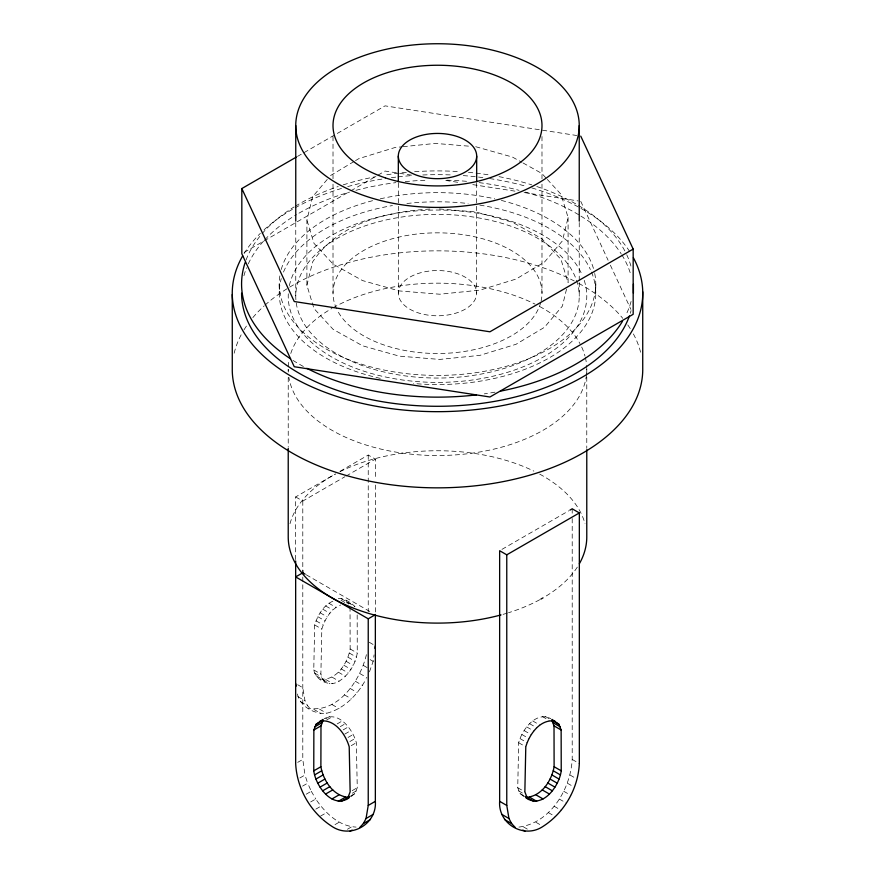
<?xml version="1.0" encoding="UTF-8"?>
<svg xmlns="http://www.w3.org/2000/svg" width="875" height="875" viewBox="0 0 875 875"><rect width="100%" height="100%" fill="white"/><g stroke="black" fill="none" stroke-linecap="round" stroke-linejoin="round"><path stroke-width="0.66" stroke-dasharray="4.38 3.28" d="M357.175 614.95L357.262 653.078C355.414 664.42 348.797 674.975 339.073 681.198C329.897 687.356 315.722 680.378 313.764 669.966L314.694 624.958C317.734 615.18 323.542 604.866 333.495 600.939M324.92 681.756L323.083 679.777L320.884 674.078L321.814 629.07C324.855 619.292 330.673 608.978 340.616 605.052M524.048 796.72L519.925 793.428L517.738 787.73L518.667 742.722C521.97 729.859 536.069 710.631 550.791 718.703M366.406 654.664C360.577 679.93 338.089 713.639 308.623 708.17M369.458 671.847L373.166 661.369L374.084 654.872M518.93 827.094C550.441 822.938 570.5 789.25 572.206 759.434L572.206 515.627M320.075 678.956C336.273 681.275 347.703 663.119 350.142 648.966L350.044 608.114M566.508 289.231L562.395 306.097L544.469 327.305L516.064 344.269L479.981 355.337L439.731 359.428L399.273 356.136L362.545 345.778L333.156 329.383L313.994 308.558L306.906 285.316L306.906 220.106L312.605 196.755L328.825 177.57M306.906 285.316L312.605 261.953C338.527 222.611 388.347 211.127 432.578 208.906M547.312 179.419L561.006 194.294L568.094 217.536L562.395 240.898L544.469 262.095L516.064 279.059L479.981 290.128L439.731 294.219L399.273 290.927L362.545 280.58L333.156 264.184L313.994 243.348L306.906 220.106M350.952 796.72L355.075 793.428L357.262 787.73L356.333 742.722C353.03 729.859 338.931 710.631 324.209 718.703M297.413 694.017C299.95 706.475 314.508 714.558 326.67 713.267C344.4 708.695 357.875 694.509 366.231 678.716M330.531 175.547L354.386 161.295M355.523 160.617L358.936 158.583L395.019 147.514L401.723 146.836M297.467 156.428L385.066 105.853L576.691 135.494M244.191 252.394L349.552 191.559M350.744 190.881L376.786 175.842M377.967 175.153L385.066 171.052L412.059 175.23M295.662 559.595L295.662 496.934L335.464 473.966M340.145 471.253L368.233 455.044L375.353 459.156L375.353 479.588M295.662 496.934L302.794 501.047L344.925 476.722M346.095 476.044L375.353 459.156M501.987 549.358L568.695 510.847M325.817 718.681L329.886 716.341M326.681 719.972L332.795 716.45M337.17 723.898L342.267 720.956M340.266 726.644L345.363 723.702M343.175 729.881L348.261 726.939M344.772 734.103L350.886 730.57M297.708 762.366L302.794 759.434L302.794 574.164M348.053 737.439L353.15 734.497M349.891 741.53L354.988 738.587M351.247 745.653L356.333 742.722M299.895 777.962L304.981 775.02L302.794 759.434M302.564 786.122L307.65 783.191L304.981 775.02M306.195 794.205L311.281 791.263L307.65 783.191M310.669 801.948L315.755 799.006C324.975 812.744 338.756 826.208 356.07 827.094M315.842 809.123L320.928 806.192M352.177 790.672L357.262 787.73M352.363 793.188L356.431 790.836M350.995 795.78L355.075 793.428M320.556 816.112L326.67 812.58M335.005 824.622L339.073 822.281M347.408 829.259L351.488 826.919M403.069 146.694L435.269 143.423L470.334 146.278M341.13 598.577L354.988 606.572C350.503 602.558 344.663 597.92 338.231 598.686L345.363 602.798M346.325 602.755L350.886 603.291M439.316 208.961L475.727 211.925L512.455 222.272L541.844 238.667L561.006 259.503L568.094 282.734L568.094 217.536M445.791 180.447L460.644 182.744M472.784 184.625L515.966 191.308M524.07 192.555L578.047 200.911M475.727 146.716L512.455 157.062L521.861 162.312M523.031 162.969L541.844 173.458L546.405 178.423M306.305 574.831L371.842 612.675M545.114 716.341L551.217 719.862M542.205 716.45L549.336 720.562M328.759 603.192L335.88 607.305M532.733 720.956L539.864 725.069M325.664 605.938L332.795 610.05M529.638 723.702L536.769 727.814M322.766 609.175L329.886 613.288M526.739 726.939L533.87 731.052M320.141 612.806L327.272 616.93M524.114 730.57L531.245 734.694M369.25 642.261L375.353 645.783M572.206 759.434L579.337 763.547M317.877 616.733L325.008 620.845M521.85 734.497L528.981 738.609M316.039 620.823L323.17 624.936M520.013 738.587L527.144 742.7M314.694 624.958L321.814 629.07M518.667 742.722L525.788 746.834M370.114 659.608L373.166 661.369M570.019 775.02L575.105 777.962M350.142 648.966L357.262 653.078M349.311 653.034L356.431 657.147M363.377 665.427L368.462 668.358M567.35 783.191L572.436 786.122M347.944 657.191L355.075 661.303M346.095 661.303L353.227 665.416M359.745 673.498L366.866 677.611M563.719 791.263L570.839 795.375M343.82 665.241L350.952 669.353M341.184 668.894L348.316 673.017M355.272 681.242L362.392 685.355M559.245 799.006L566.377 803.119M338.264 672.153L345.395 676.266M331.953 677.086L339.073 681.198M350.087 688.428L357.219 692.541M554.072 806.192L561.192 810.305M313.764 669.966L320.884 674.078M517.738 787.73L524.858 791.842M314.595 673.072L321.716 677.184M325.631 679.448L332.762 683.561M518.569 790.836L524.672 794.369M315.952 675.664L329.842 683.681M519.925 793.428L525.022 796.359M344.356 694.816L351.488 698.939M548.33 812.58L555.461 816.703M297.708 684.742L302.794 687.673L304.981 700.744L307.65 705.819L311.281 709.702M331.953 704.506L339.073 708.63M535.927 822.281L542.03 825.803M297.85 696.631L304.981 700.744M319.539 709.155L326.67 713.267M523.512 826.919L529.627 830.441M300.53 701.706L307.65 705.819M313.808 709.373L320.928 713.486M346.019 600.48L349.212 605.019M311.281 791.263L315.755 799.006M580.748 201.327L608.103 260.269M610.378 265.18L630.897 309.389M595.777 284.025L595.777 293.169M586.775 369.338L586.775 448.361M579.239 222.502L579.239 281.203M579.239 282.559L579.239 296.22A141.739 81.834 0 0 1 366.625 367.084A141.739 81.834 0 0 1 366.625 225.345A141.739 81.834 0 0 1 579.239 296.22M572.206 508.812L572.206 514.27M541.986 136.489L541.986 178.719M541.986 184.166L541.986 293.169M476.678 183.203L476.678 204.925M476.678 206.281L476.678 293.169A39.178 22.619 0 0 1 417.911 312.758A39.178 22.619 0 0 1 417.911 273.58A39.178 22.619 0 0 1 476.678 293.169M398.322 183.203L398.322 204.925M398.322 206.281L398.322 293.169M375.353 485.034L375.353 613.091M368.233 455.044L368.233 611.702M333.014 136.489L333.014 178.719M333.014 184.166L333.014 293.169M302.794 501.047L302.794 570.522M295.761 222.502L295.761 296.22M288.225 372.072L288.225 369.338A149.275 86.177 0 0 0 288.302 371.973M288.225 377.519L288.225 447.005M279.223 284.025L279.223 293.169M631.072 301.47A195.912 113.116 0 0 1 625.647 315.569M495.009 392.153A195.912 113.116 0 0 1 484.323 393.859M303.395 366.483A195.912 113.116 0 0 1 292.895 360.347M246.072 259.952A195.912 113.116 0 0 1 261.133 234.773M262.041 233.702A195.912 113.116 0 0 1 294.087 206.959M295.291 206.227A195.912 113.116 0 0 1 338.209 186.517M343.23 184.866A195.912 113.116 0 0 1 375.933 176.652M386.794 174.77A195.912 113.116 0 0 1 406.558 172.331M414.619 171.686A195.912 113.116 0 0 1 460.381 171.686M468.442 172.331A195.912 113.116 0 0 1 488.206 174.77M499.067 176.652A195.912 113.116 0 0 1 531.77 184.866M536.791 186.517A195.912 113.116 0 0 1 576.034 204.05M578.495 205.494A195.912 113.116 0 0 1 625.067 251.366M626.741 254.756A195.912 113.116 0 0 1 631.072 266.58M591.5 272.07A158.277 91.383 0 0 1 413.514 383.491M380.264 378.361A158.277 91.383 0 0 1 281.247 278.6M283.5 272.07A158.277 91.383 0 0 1 392.448 205.57M406.908 203.514A158.277 91.383 0 0 1 468.092 203.514M479.828 205.111A158.277 91.383 0 0 1 590.384 269.522M594.705 273.427A158.277 91.383 0 0 1 438.659 375.408A158.277 91.383 0 0 1 280.044 274.75M281.247 269.456A158.277 91.383 0 0 1 373.625 200.419M380.264 198.833A158.277 91.383 0 0 1 494.736 198.833M501.375 200.419A158.277 91.383 0 0 1 594.42 272.103M631.072 310.614A195.912 113.116 0 0 1 630.295 313.283M243.928 275.723A195.912 113.116 0 0 1 246.575 267.783M248.259 263.889A195.912 113.116 0 0 1 263.9 240.734M264.863 239.695A195.912 113.116 0 0 1 296.505 214.627M298.966 213.183A195.912 113.116 0 0 1 349.519 192.106M355.961 190.323A195.912 113.116 0 0 1 395.916 182.634M405.213 181.606A195.912 113.116 0 0 1 428.116 180.184M446.884 180.184A195.912 113.116 0 0 1 469.787 181.606M479.084 182.634A195.912 113.116 0 0 1 519.039 190.323M525.481 192.106A195.912 113.116 0 0 1 579.709 215.359M580.913 216.103A195.912 113.116 0 0 1 621.141 253.761M621.852 254.877A195.912 113.116 0 0 1 631.072 275.723M336.569 308.777A104.486 60.331 0 0 1 430.664 232.969A104.486 60.331 0 0 1 541.1 301.044M540.772 302.356A104.486 60.331 0 0 1 444.161 353.369A104.486 60.331 0 0 1 337.094 309.859M584.227 280.361A149.275 86.177 0 0 1 449.017 382.134A149.275 86.177 0 0 1 288.302 293.584M289.363 285.633A149.275 86.177 0 0 1 427.164 210.241A149.275 86.177 0 0 1 581.689 273.908M244.048 253.575A205.242 118.497 0 0 1 260.345 233.33M264.053 229.819A205.242 118.497 0 0 1 294.022 208.436M295.148 207.802A205.242 118.497 0 0 1 342.661 188.081M347.714 186.605A205.242 118.497 0 0 1 382.091 179.069M391.377 177.702A205.242 118.497 0 0 1 396.758 177.023M398.114 176.87A205.242 118.497 0 0 1 411.786 175.602M422.789 174.978A205.242 118.497 0 0 1 452.528 174.989M463.269 175.613A205.242 118.497 0 0 1 483.142 177.636M489.672 178.566A205.242 118.497 0 0 1 526.827 186.484M531.88 187.939A205.242 118.497 0 0 1 579.852 207.802M580.945 208.414A205.242 118.497 0 0 1 630.755 253.247M234.161 353.216A205.242 118.497 0 0 1 241.434 334.294M244.048 329.755A205.242 118.497 0 0 1 246.98 325.27M252.853 317.603A205.242 118.497 0 0 1 264.053 305.988M265.016 305.112A205.242 118.497 0 0 1 574.252 280.984M578.747 283.369A205.242 118.497 0 0 1 622.781 318.358M627.802 324.942A205.242 118.497 0 0 1 630.755 329.427M633.38 333.944A205.242 118.497 0 0 1 640.97 353.806M577.303 567.131A149.275 86.177 0 0 1 544.283 597.144M539.711 599.736A149.275 86.177 0 0 1 508.506 612.73M507.281 613.112A149.275 86.177 0 0 1 502.305 614.567M289.997 523.698A149.275 86.177 0 0 1 335.289 474.119M339.938 471.702A149.275 86.177 0 0 1 533.87 471.111M539.711 474.119A149.275 86.177 0 0 1 585.003 523.698M586.491 374.62A149.275 86.177 0 0 1 439.808 455.514A149.275 86.177 0 0 1 288.859 377.278M288.302 366.712A149.275 86.177 0 0 1 289.089 360.084M290.773 353.489A149.275 86.177 0 0 1 331.953 308.405M333.047 307.77A149.275 86.177 0 0 1 535.062 304.117M539.711 306.534A149.275 86.177 0 0 1 579.972 343.634M581.689 347.036A149.275 86.177 0 0 1 585.003 356.114M585.342 357.438A149.275 86.177 0 0 1 586.491 364.066M586.611 365.389A149.275 86.177 0 0 1 586.611 373.297"/><path stroke-width="1.31" d="M349.158 797.748C332.598 809.648 315.667 786.056 313.764 770.842L313.862 729.991L316.039 724.336L322.962 719.425M348.316 797.333C333.211 796.02 323.323 780.609 320.884 766.73L320.983 725.878L323.17 720.212L316.039 724.336M374.992 648.375L375.353 645.783M359.745 827.466L363.377 823.583L366.045 818.508L368.233 805.438L368.233 618.811L295.662 576.92L302.794 572.808L305.134 574.153M295.662 560.962L295.662 763.547C296.855 788.714 310.745 812.777 331.953 826.394C350.809 839.234 377.059 824.086 375.353 801.325L375.353 614.447M526.684 797.333C541.789 796.02 551.677 780.609 554.116 766.73L554.017 725.878L551.83 720.212L558.961 724.336L561.137 729.991L561.236 770.842C559.333 786.056 542.402 809.648 525.842 797.748M346.095 799.52L347.944 797.541L350.142 791.842L349.212 746.834C345.614 734.223 334.797 718.856 320.141 721.055M580.748 136.117L633.172 249.091L633.172 314.3L489.934 396.998L294.252 366.723L241.828 253.761L241.828 188.552L296.286 157.106M633.172 249.091L489.934 331.789L294.252 301.525L241.828 188.552M368.233 618.811L375.353 614.698M569.866 510.169L572.206 508.812L579.337 512.936L579.337 763.547C578.145 788.714 564.255 812.777 543.047 826.394C524.191 839.234 497.941 824.086 499.647 801.325L499.647 550.714L506.767 554.827L579.337 512.936M314.694 726.895L321.814 722.783M313.862 729.991L320.983 725.878M313.764 770.842L320.884 766.73M314.595 774.911L321.716 770.798M315.952 779.067L323.083 774.955M317.8 783.18L324.92 779.067M320.075 787.117L327.206 783.005M322.711 790.781L329.842 786.658M325.631 794.03L332.762 789.917M331.953 798.962L339.073 794.85M338.264 801.325L345.395 797.212M341.184 801.445L349.978 796.359M368.233 805.438L375.353 801.325M366.045 818.508L373.166 814.395M350.087 831.25L352.122 830.08M363.377 823.583L370.497 819.47M554.859 721.055C540.203 718.856 529.386 734.223 525.788 746.834L524.858 791.842L527.056 797.541L528.905 799.52M552.038 719.425L558.961 724.336M553.186 722.783L560.306 726.895M554.017 725.878L561.137 729.991M554.116 766.73L561.236 770.842M553.284 770.798L560.405 774.911M551.917 774.955L559.048 779.067M550.08 779.067L557.2 783.18M547.794 783.005L554.925 787.117M545.158 786.658L552.289 790.781M542.237 789.917L549.369 794.03M535.927 794.85L543.047 798.962M529.605 797.212L536.736 801.325M525.022 796.359L533.816 801.445M499.647 801.325L506.767 805.438L508.955 818.508L511.623 823.583L515.255 827.466M501.834 814.395L508.955 818.508M504.503 819.47L511.623 823.583M522.878 830.08L524.913 831.25M295.662 683.561L296.1 686.175M642.731 291.791L642.731 367.97A205.242 118.497 0 0 1 439.873 487.834A205.242 118.497 0 0 1 232.269 370.716L232.269 294.536M633.413 284.025L633.413 293.169M586.775 449.728L586.775 536.922A149.275 86.177 0 0 1 579.348 563.763M579.239 125.584A141.739 81.834 0 0 1 366.625 196.459A141.739 81.834 0 0 1 366.625 54.709A141.739 81.834 0 0 1 579.239 125.584L579.239 221.134M506.767 554.827L506.767 805.438M476.678 156.056A39.178 22.619 0 0 1 417.911 175.645A39.178 22.619 0 0 1 417.911 136.467A39.178 22.619 0 0 1 476.678 156.056L476.678 181.847M398.322 156.056L398.322 181.847M302.794 570.522L302.794 573.245M295.761 125.584L295.761 221.134M288.225 448.361L288.225 536.922A149.275 86.177 0 0 0 501.036 614.906M629.409 315.93A195.912 113.116 0 0 1 417.692 405.705A195.912 113.116 0 0 1 241.588 293.169M622.541 321.202A195.912 113.116 0 0 1 500.423 391.147M476.438 394.888A195.912 113.116 0 0 1 306.83 368.298M290.533 358.827A195.912 113.116 0 0 1 245.131 262.588M633.38 257.775A205.242 118.497 0 0 1 435.75 411.666A205.242 118.497 0 0 1 242.703 255.85M543.047 597.866A149.275 86.177 0 0 1 540.837 599.112M385.252 177.833A104.486 60.331 0 0 0 541.986 125.584A104.486 60.331 0 0 0 385.252 73.336A104.486 60.331 0 0 0 385.252 177.833"/></g></svg>
